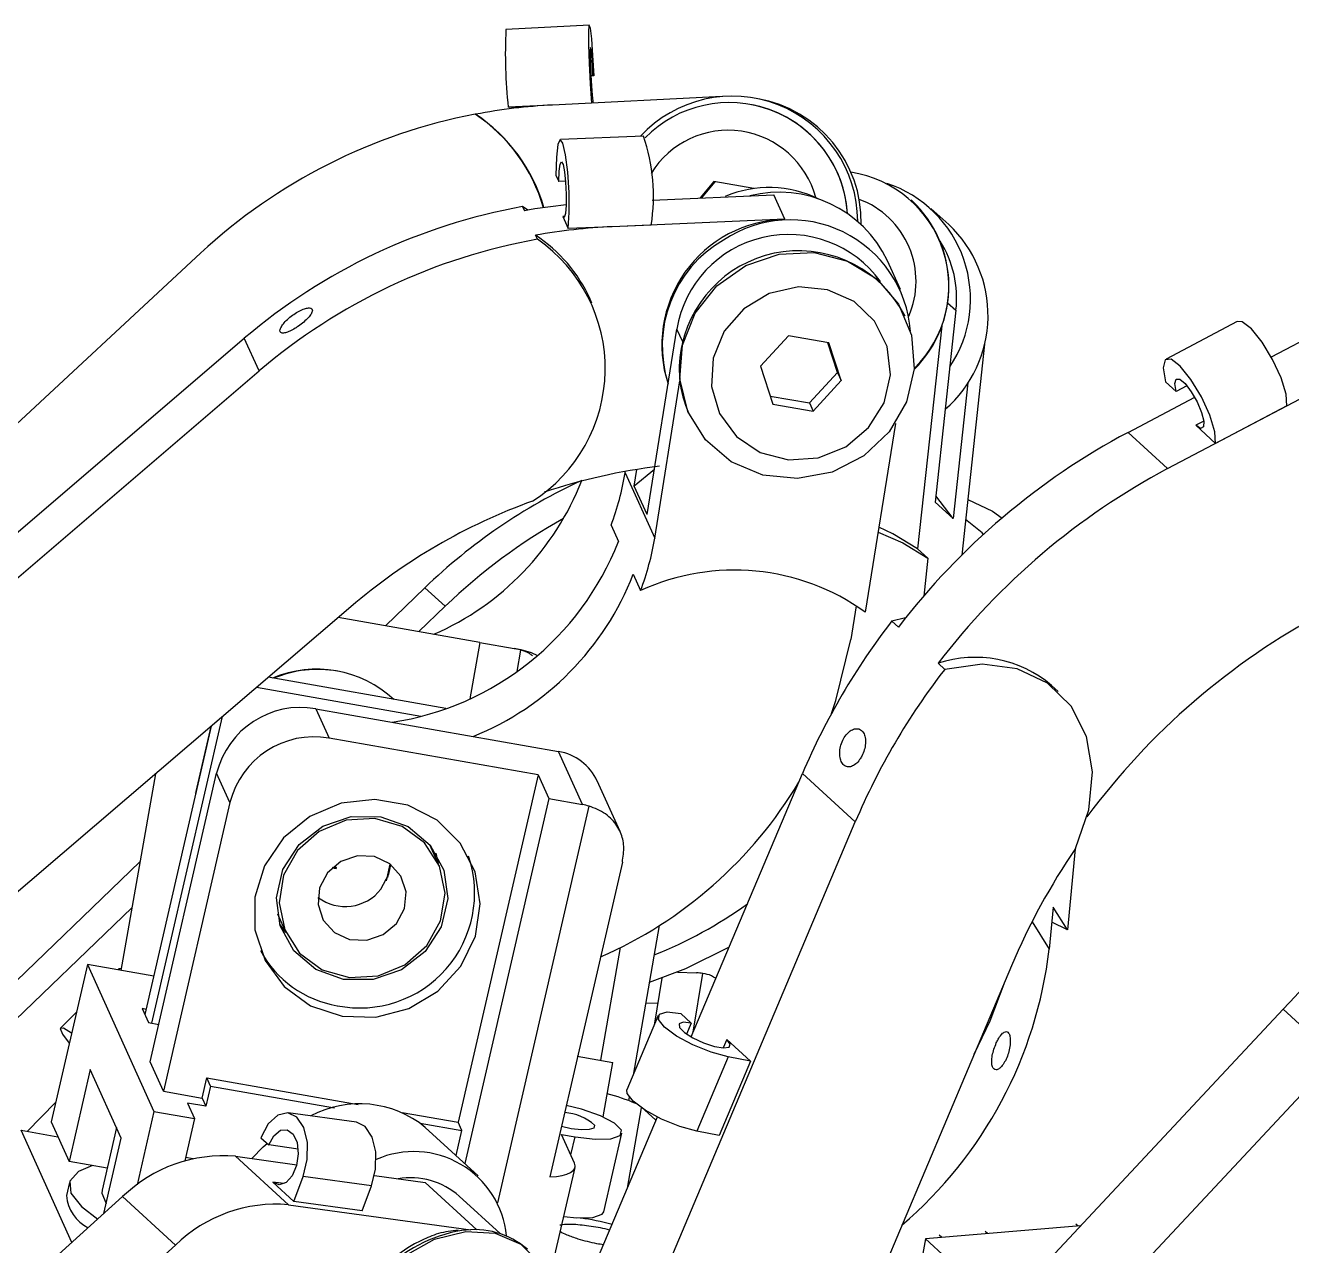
# Model space of a CAD drawing. Header units: millimetres. Extents: x -294 to 2792, y 5 to 1659.
# Drawn here: x -194.54 to -185.46, y 560.9 to 569.65 of the extents above; entities that cross this region are included whole.
import ezdxf

# ---------------------------------------------------------------- set-up
doc = ezdxf.new("R2010")
doc.units = ezdxf.units.MM
doc.layers.get('0').update_dxf_attribs({"lineweight": 18})

msp = doc.modelspace()

# ---------------------------------------------------------------- linework, layer by layer
at = {"color": 7, "linetype": 'Continuous', "lineweight": 25}
for p, q in [((-190.4965, 569.6464), (-191.0954, 569.6164)), ((-190.4712, 569.2855), (-190.4858, 569.2848)), ((-190.4653, 569.2845), (-190.4857, 569.2835)), ((-190.4653, 569.2845), (-190.4712, 569.2855)), ((-189.5443, 569.1358), (-190.7617, 569.0749)), ((-189.2902, 569.1205), (-189.316, 569.1251)), ((-191.3166, 569.0094), (-191.3129, 569.0088)), ((-190.7684, 569.0746), (-191.0785, 569.0591)), ((-191.0675, 569.0571), (-191.0785, 569.0591)), ((-190.9028, 569.0654), (-191.0675, 569.0571)), ((-189.3457, 569.0795), (-189.3465, 569.0797)), ((-190.11, 568.8528), (-190.7047, 568.827)), ((-190.7368, 568.5727), (-190.7156, 568.5259)), ((-190.6677, 568.5279), (-190.7156, 568.5259)), ((-189.604, 568.526), (-189.7024, 568.4086)), ((-189.5966, 568.5247), (-189.6936, 568.409)), ((-189.3176, 568.4755), (-189.604, 568.526)), ((-190.0466, 568.3937), (-189.1755, 568.4315)), ((-189.0959, 568.2559), (-189.1755, 568.4315)), ((-188.185, 568.3895), (-188.1886, 568.3928)), ((-190.9758, 568.3463), (-190.9625, 568.3171)), ((-190.9394, 568.3211), (-190.9758, 568.3463)), ((-187.9193, 568.2173), (-188.0473, 568.3327)), ((-190.6733, 568.2769), (-190.6883, 568.2763)), ((-190.6883, 568.2763), (-190.6485, 568.1887)), ((-190.3339, 568.2024), (-190.6485, 568.1887)), ((-190.0538, 568.2145), (-190.3339, 568.2024)), ((-190.3339, 568.2024), (-190.3338, 568.2022)), ((-189.0959, 568.2559), (-190.3338, 568.2022)), ((-190.8696, 568.1122), (-190.8829, 568.1415)), ((-196.2847, 565.2279), (-193.2852, 568.0126)), ((-188.266, 567.7533), (-188.3589, 567.9582)), ((-190.4783, 567.6543), (-190.4916, 567.6836)), ((-187.9281, 567.6574), (-187.8681, 567.6033)), ((-185.6067, 567.2687), (-184.7584, 567.7148)), ((-188.2332, 567.56), (-188.2359, 567.5659)), ((-187.8681, 567.6033), (-188.0169, 566.2266)), ((-190.0827, 566.1381), (-189.8691, 567.4682)), ((-189.8278, 567.3772), (-189.8691, 567.4682)), ((-187.9704, 567.4919), (-188.1433, 565.8933)), ((-185.8508, 567.5224), (-186.3618, 567.2537)), ((-195.0938, 565.5877), (-192.9714, 567.4024)), ((-192.8652, 567.1683), (-192.9714, 567.4024)), ((-189.0696, 567.4206), (-189.2711, 567.2016)), ((-188.7793, 567.3694), (-189.0696, 567.4206)), ((-188.7169, 567.1577), (-188.787, 567.3708)), ((-186.3506, 566.468), (-184.4744, 567.4548)), ((-188.6904, 567.0992), (-188.7793, 567.3694)), ((-187.6636, 567.3603), (-187.8273, 565.8468)), ((-189.2711, 567.2016), (-189.1823, 566.9313)), ((-196.9252, 563.6968), (-192.8652, 567.1683)), ((-188.9184, 566.9387), (-188.7169, 567.1577)), ((-188.8919, 566.8801), (-188.6904, 567.0992)), ((-188.7169, 567.1577), (-188.6904, 567.0992)), ((-190.0288, 565.97), (-189.8479, 567.0969)), ((-187.7839, 567.0825), (-187.889, 566.1112)), ((-186.3646, 567.0911), (-186.2889, 567.0218)), ((-186.2119, 567.0622), (-186.2889, 567.0218)), ((-189.2011, 566.9885), (-188.9184, 566.9387)), ((-189.1823, 566.9313), (-188.8919, 566.8801)), ((-188.9184, 566.9387), (-188.8919, 566.8801)), ((-186.6346, 566.728), (-186.1563, 566.9796)), ((-185.4965, 566.9177), (-186.0074, 566.649)), ((-189.7841, 566.8636), (-189.7814, 566.8578)), ((-188.3019, 566.7928), (-188.5192, 565.4395)), ((-186.0908, 566.8093), (-186.1491, 566.7787)), ((-186.1491, 566.7787), (-186.0074, 566.649)), ((-186.6346, 566.728), (-186.3506, 566.468)), ((-190.1756, 566.343), (-190.1565, 566.4621)), ((-190.2412, 566.4383), (-190.2396, 566.4478)), ((-190.2412, 566.4383), (-190.0288, 565.97)), ((-190.0308, 566.4613), (-190.1756, 566.343)), ((-190.0827, 566.1381), (-190.1756, 566.343)), ((-188.0169, 566.2266), (-187.889, 566.1112)), ((-187.889, 566.1112), (-188.0119, 566.2729)), ((-190.3418, 566.0624), (-190.2887, 565.9454)), ((-188.0701, 565.8273), (-188.1433, 565.8933)), ((-188.0701, 565.8273), (-188.0997, 565.5542)), ((-190.1825, 565.7112), (-190.1294, 565.5942)), ((-191.6764, 565.6144), (-191.9599, 565.3416)), ((-191.5301, 565.4826), (-191.6764, 565.6144)), ((-192.2086, 565.477), (-195.5474, 562.6223)), ((-191.5301, 565.4826), (-191.7206, 565.2994)), ((-188.5839, 565.4845), (-188.6227, 565.2425)), ((-191.2833, 565.2223), (-192.2975, 565.4011)), ((-188.2296, 565.3974), (-188.3279, 565.3756)), ((-188.3279, 565.3756), (-188.2805, 565.3323)), ((-191.2833, 565.2223), (-191.3546, 564.8175)), ((-191.2833, 565.2223), (-191.0368, 565.1788)), ((-191.0368, 565.1788), (-190.9888, 565.1703)), ((-191.0157, 565.0133), (-190.9886, 565.1672)), ((-187.9491, 565.0289), (-187.9965, 565.0723)), ((-191.5266, 564.7475), (-192.7994, 564.9719)), ((-192.8829, 564.9005), (-191.7045, 564.6927)), ((-187.136, 564.8702), (-187.1834, 564.9135)), ((-192.4595, 564.7466), (-192.3639, 564.5359)), ((-192.4595, 564.7466), (-190.7185, 564.4396)), ((-193.6348, 562.4924), (-193.1288, 564.6902)), ((-193.2086, 564.6221), (-193.6848, 562.5534)), ((-193.212, 564.6192), (-193.3193, 564.1529)), ((-190.8652, 564.2716), (-192.3639, 564.5359)), ((-190.546, 564.0592), (-190.7185, 564.4396)), ((-193.6463, 562.2144), (-193.1698, 564.2844)), ((-193.0742, 564.0737), (-193.1698, 564.2844)), ((-193.6085, 564.2801), (-193.857, 562.8709)), ((-190.8652, 564.2716), (-191.4384, 561.7817)), ((-190.8652, 564.2716), (-190.7882, 564.1019)), ((-190.2772, 563.8675), (-190.4409, 564.2285)), ((-189.767, 562.3935), (-188.9693, 564.2816)), ((-188.5905, 563.9349), (-188.9693, 564.2816)), ((-193.3228, 564.1464), (-193.3196, 564.1395)), ((-193.3164, 564.1534), (-193.3193, 564.1529)), ((-193.3193, 564.1529), (-193.3175, 564.1489)), ((-190.7882, 564.1019), (-191.3904, 561.4861)), ((-190.7882, 564.1019), (-190.546, 564.0592)), ((-193.0742, 564.0737), (-193.5507, 562.0037)), ((-191.1535, 561.2037), (-190.4987, 564.0478)), ((-191.0108, 558.2067), (-188.5905, 563.9349)), ((-191.5804, 563.637), (-191.6415, 563.7717)), ((-187.0124, 563.7431), (-187.0686, 563.1609)), ((-193.7199, 563.6482), (-195.0116, 562.4055)), ((-191.5972, 563.7106), (-191.5804, 563.6369)), ((-190.2607, 563.6477), (-190.7806, 561.3895)), ((-192.3133, 563.6003), (-192.342, 563.6053)), ((-192.3415, 563.6058), (-192.3136, 563.6008)), ((-192.3355, 563.6112), (-192.3228, 563.609)), ((-192.3228, 563.6093), (-192.3296, 563.6162)), ((-192.3295, 563.6164), (-192.323, 563.6099)), ((-192.3252, 563.6199), (-192.3119, 563.6061)), ((-192.3228, 563.6093), (-192.323, 563.6099)), ((-192.3228, 563.609), (-192.3228, 563.6093)), ((-192.3136, 563.6008), (-192.3123, 563.6065)), ((-192.3136, 563.6008), (-192.3133, 563.6003)), ((-192.3119, 563.6061), (-192.3133, 563.6003)), ((-191.953, 563.5128), (-191.9253, 563.6332)), ((-191.9429, 563.5355), (-191.9219, 563.6267)), ((-193.7778, 563.32), (-195.0687, 562.078)), ((-187.1706, 563.3238), (-187.1997, 563.0221)), ((-187.0686, 563.1609), (-187.1706, 563.3238)), ((-192.7343, 563.276), (-192.6732, 563.1414)), ((-187.3229, 563.219), (-187.1997, 563.0221)), ((-187.0686, 563.1609), (-187.181, 563.2162)), ((-189.9965, 563.1917), (-190.1835, 562.1206)), ((-190.2752, 563.0338), (-190.4162, 562.2262)), ((-194.0971, 562.9132), (-194.357, 561.7841)), ((-193.6213, 562.8293), (-194.0971, 562.9132)), ((-194.0971, 562.9132), (-193.6192, 561.8597)), ((-193.8707, 562.8806), (-193.8769, 562.8744)), ((-193.8552, 562.8808), (-193.8707, 562.8806)), ((-189.866, 562.8579), (-189.7295, 562.8527)), ((-189.7522, 562.4287), (-189.6827, 562.8482)), ((-187.4703, 562.9031), (-189.3879, 558.3645)), ((-189.9763, 562.8159), (-190.0322, 562.4785)), ((-194.1756, 562.5719), (-194.2891, 562.4571)), ((-193.6761, 562.5912), (-193.7042, 562.5962)), ((-193.7042, 562.5962), (-193.659, 562.4967)), ((-190.0067, 562.6324), (-190.0936, 562.6357)), ((-189.8422, 562.5626), (-189.7665, 562.4933)), ((-187.6128, 560.3579), (-185.5223, 562.5922)), ((-185.1435, 562.2456), (-185.5223, 562.5922)), ((-193.659, 562.4967), (-193.5843, 562.4835)), ((-190.0034, 562.5467), (-190.2283, 562.0145)), ((-189.7665, 562.4933), (-189.7999, 562.4141)), ((-189.5124, 562.3747), (-189.5378, 562.3146)), ((-189.5124, 562.3747), (-189.3419, 562.2187)), ((-193.5507, 562.0037), (-193.6463, 562.2144)), ((-190.5856, 562.256), (-190.3287, 562.2107)), ((-190.3975, 561.8204), (-190.3287, 562.2107)), ((-189.5013, 562.2506), (-189.7262, 561.7184)), ((-189.3419, 562.2187), (-189.5668, 561.6865)), ((-189.3419, 562.2187), (-189.5013, 562.2506)), ((-186.6812, 560.6021), (-185.1435, 562.2456)), ((-194.0768, 562.1592), (-194.2284, 561.5005)), ((-193.8536, 561.6671), (-194.0768, 562.1592)), ((-193.2737, 561.9549), (-193.2405, 562.0994)), ((-193.2139, 562.0409), (-193.2472, 561.8964)), ((-193.2405, 562.0994), (-192.155, 561.908)), ((-193.2139, 562.0409), (-193.2405, 562.0994)), ((-193.2139, 562.0409), (-192.3248, 561.8841)), ((-194.5291, 561.7166), (-194.325, 561.9231)), ((-193.5507, 562.0037), (-193.2737, 561.9549)), ((-193.2737, 561.9549), (-193.2472, 561.8964)), ((-190.2113, 561.9612), (-190.2155, 561.9372)), ((-193.6192, 561.8597), (-193.7406, 561.3325)), ((-193.6192, 561.8597), (-193.3291, 561.8085)), ((-193.2472, 561.8964), (-193.3795, 561.9197)), ((-193.3795, 561.9197), (-193.3291, 561.8085)), ((-192.1671, 561.7817), (-192.6565, 561.8492)), ((-191.8386, 561.8522), (-191.4384, 561.7817)), ((-190.1247, 561.8861), (-190.2255, 561.3084)), ((-190.1023, 561.8714), (-190.0193, 561.7966)), ((-194.357, 561.7841), (-194.2284, 561.5005)), ((-193.8882, 561.7433), (-193.9912, 561.2959)), ((-193.3291, 561.8085), (-193.399, 561.5047)), ((-191.7095, 561.7756), (-191.4119, 561.7231)), ((-191.2946, 561.3985), (-191.6734, 561.7452)), ((-191.4581, 558.3912), (-190.0096, 561.8195)), ((-191.4119, 561.7231), (-191.4384, 561.7817)), ((-194.2075, 560.9204), (-194.5721, 561.7241)), ((-194.5721, 561.7241), (-194.3087, 561.6777)), ((-193.9778, 561.1278), (-193.8536, 561.6671)), ((-192.8518, 561.6709), (-192.7949, 561.6189)), ((-191.4532, 561.5436), (-191.4119, 561.7231)), ((-190.6968, 561.6944), (-190.6, 561.6773)), ((-190.6039, 561.4895), (-190.6968, 561.6944)), ((-190.63, 561.5472), (-190.6, 561.6773)), ((-190.3933, 561.1401), (-190.2633, 561.7046)), ((-189.5668, 561.6865), (-189.7262, 561.7184)), ((-192.5856, 561.59), (-192.7949, 561.6189)), ((-193.9551, 561.4524), (-194.2284, 561.5005)), ((-193.3931, 561.5305), (-193.3386, 561.5208)), ((-193.0343, 561.5375), (-192.6555, 561.1908)), ((-193.0343, 561.5375), (-192.5957, 561.477)), ((-192.6152, 561.2147), (-192.5487, 561.3935)), ((-192.0593, 561.326), (-192.5487, 561.3935)), ((-192.0379, 561.4001), (-191.6757, 561.3502)), ((-190.7883, 560.6371), (-190.5995, 561.4572)), ((-194.225, 561.3497), (-194.2467, 561.2556)), ((-192.7667, 561.3534), (-192.6152, 561.2147)), ((-192.6847, 561.3421), (-192.7667, 561.3534)), ((-192.1257, 561.1472), (-192.0593, 561.326)), ((-191.3048, 561.0106), (-191.6757, 561.3502)), ((-195.1993, 560.0251), (-193.8442, 561.2484)), ((-193.4654, 560.9017), (-193.8442, 561.2484)), ((-192.1257, 561.1472), (-192.6152, 561.2147)), ((-191.1376, 560.9837), (-191.4297, 561.251)), ((-192.6555, 561.1908), (-191.347, 561.0104)), ((-186.9749, 561.0397), (-188.0874, 560.9454)), ((-187.009, 561.0545), (-186.9913, 561.0383)), ((-188.0874, 560.9454), (-188.4988, 558.5996)), ((-187.9359, 560.8067), (-188.0874, 560.9454)), ((-187.9706, 560.9553), (-187.9883, 560.9715)), ((-187.6413, 560.9832), (-187.659, 560.9994)), ((-196.64, 558.0361), (-193.4654, 560.9017))]:
    msp.add_line(p, q, dxfattribs=at)
for points in [[(-190.4797, 569.089), (-190.4885, 569.2267), (-190.4957, 569.3746), (-190.5, 569.5076), (-190.5006, 569.6032), (-190.4975, 569.6452), (-190.4912, 569.6265), (-190.4828, 569.5503), (-190.4736, 569.4295), (-190.4653, 569.2845)], [(-190.4712, 569.2855), (-190.4755, 569.3621), (-190.4804, 569.4271), (-190.4849, 569.4709), (-190.4885, 569.4866), (-190.4906, 569.4719), (-190.4908, 569.429), (-190.4892, 569.3645), (-190.4859, 569.2881), (-190.4816, 569.2116), (-190.4768, 569.1465), (-190.4722, 569.1028), (-190.4699, 569.0895)], [(-190.6485, 568.1887), (-190.6417, 568.3039), (-190.643, 568.4467), (-190.652, 568.5931), (-190.6673, 568.7182), (-190.6863, 568.8007), (-190.7058, 568.8268), (-190.7224, 568.7921), (-190.7334, 568.7023), (-190.7368, 568.5727)], [(-190.7156, 568.5259), (-190.7135, 568.5999), (-190.707, 568.6501), (-190.6973, 568.6671), (-190.6861, 568.6481), (-190.6754, 568.5964), (-190.6672, 568.5214), (-190.6629, 568.4366), (-190.6634, 568.3574), (-190.6685, 568.298), (-190.6773, 568.2692), (-190.6883, 568.2763)], [(-189.8294, 567.3539), (-189.7386, 567.5831), (-189.5829, 567.7792), (-189.376, 567.9245), (-189.1363, 568.0063), (-188.8852, 568.0172), (-188.6449, 567.9563), (-188.4368, 567.829), (-188.2794, 567.6466), (-188.1867, 567.4253), (-188.1669, 567.1847), (-188.2218, 566.9464), (-188.3465, 566.7313), (-188.5299, 566.5587), (-188.7557, 566.4438), (-189.0039, 566.3969), (-189.2523, 566.4222), (-189.4791, 566.5174), (-189.6638, 566.674), (-189.7903, 566.8781), (-189.8472, 567.1117), (-189.8294, 567.3539)], [(-189.6094, 567.2612), (-189.6211, 567.0566), (-189.5634, 566.8622), (-189.4425, 566.699), (-189.2716, 566.5847), (-189.0692, 566.5317), (-188.8572, 566.5458), (-188.6586, 566.6253), (-188.4949, 566.7618), (-188.3838, 566.9404), (-188.3375, 567.1417), (-188.3609, 567.3439), (-188.4514, 567.5252), (-188.5993, 567.6659), (-188.7885, 567.7507), (-188.9986, 567.7704), (-189.2068, 567.723), (-189.3904, 567.6135), (-189.5297, 567.4538), (-189.6094, 567.2612)], [(-185.4965, 566.9177), (-185.5013, 567.0013), (-185.537, 567.1192), (-185.5974, 567.2514), (-185.6724, 567.3756), (-185.7492, 567.4707), (-185.8149, 567.5206), (-185.8508, 567.5224)], [(-186.0074, 566.649), (-186.0122, 566.7326), (-186.0479, 566.8505), (-186.1083, 566.9827), (-186.1833, 567.1069), (-186.2601, 567.202), (-186.3258, 567.2518), (-186.3691, 567.2481), (-186.3829, 567.1913), (-186.3646, 567.0911)], [(-186.2889, 567.0218), (-186.299, 567.0789), (-186.2902, 567.1101), (-186.2641, 567.1096), (-186.2253, 567.0776), (-186.1809, 567.0198), (-186.1389, 566.9467), (-186.1069, 566.8716), (-186.0906, 566.8079), (-186.0931, 566.7672), (-186.1139, 566.7568), (-186.1491, 566.7787)], [(-187.7841, 566.2467), (-187.6054, 566.1632), (-187.5381, 566.1135)], [(-187.67, 565.9968), (-187.6808, 566.0088), (-187.7996, 566.1034)], [(-188.4271, 566.0128), (-188.2488, 565.9353), (-188.0701, 565.8273)], [(-188.1433, 565.8933), (-188.322, 566.0012), (-188.4215, 566.0478)], [(-188.7613, 564.712), (-188.7287, 564.806), (-188.6227, 565.2425)], [(-190.9888, 565.1703), (-190.9134, 565.1492), (-190.8681, 565.1283)], [(-187.0113, 563.7448), (-186.9166, 564.0211), (-186.8897, 564.295), (-186.9324, 564.5485), (-187.0419, 564.7649), (-187.2109, 564.9299), (-187.4284, 565.0327), (-187.68, 565.0664), (-187.9491, 565.0289)], [(-192.2699, 562.5416), (-192.0283, 562.5346), (-191.7923, 562.5969), (-191.583, 562.7227), (-191.4189, 562.9011), (-191.3147, 563.116), (-191.2796, 563.3484), (-191.3167, 563.5778), (-191.4227, 563.7836), (-191.5882, 563.9476), (-191.7985, 564.0552), (-192.0349, 564.0969), (-192.2764, 564.0689), (-192.5016, 563.9738), (-192.6904, 563.82), (-192.826, 563.6211), (-192.8965, 563.3949), (-192.8955, 563.1614), (-192.8231, 562.9414), (-192.6858, 562.7544), (-192.4958, 562.6171), (-192.2699, 562.5416)], [(-192.2611, 562.8058), (-192.4581, 562.8772), (-192.6152, 563.0103), (-192.7133, 563.1891), (-192.7407, 563.392), (-192.6941, 563.5946), (-192.579, 563.7724), (-192.4094, 563.904), (-192.2057, 563.9735), (-191.9925, 563.9725), (-191.7955, 563.9012), (-191.6385, 563.7681), (-191.5404, 563.5893), (-191.513, 563.3864), (-191.5596, 563.1838), (-191.6746, 563.0059), (-191.8442, 562.8744), (-192.0479, 562.8049), (-192.2611, 562.8058)], [(-192.5899, 563.7305), (-192.6896, 563.5522), (-192.7214, 563.3542), (-192.6815, 563.1605), (-192.5746, 562.9943), (-192.4138, 562.8758), (-192.2183, 562.8192), (-192.0119, 562.8313), (-191.8192, 562.9107), (-191.6637, 563.0479), (-191.564, 563.2262), (-191.5323, 563.4242), (-191.5722, 563.6179), (-191.679, 563.7841), (-191.8398, 563.9026), (-192.0353, 563.9592), (-192.2418, 563.9471), (-192.4344, 563.8676), (-192.5899, 563.7305)], [(-192.3738, 563.5712), (-192.4312, 563.4632), (-192.4422, 563.344), (-192.4052, 563.2316), (-192.3258, 563.1432), (-192.2161, 563.0923), (-192.0929, 563.0866), (-191.9748, 563.1269), (-191.8798, 563.2072), (-191.8225, 563.3151), (-191.8115, 563.4344), (-191.8485, 563.5468), (-191.9279, 563.6352), (-192.0375, 563.6861), (-192.1608, 563.6918), (-192.2789, 563.6515), (-192.3738, 563.5712)], [(-191.9913, 563.453), (-191.934, 563.561), (-191.9219, 563.6267)], [(-192.6732, 563.1412), (-192.6762, 563.1449), (-192.7175, 563.2024)], [(-189.495, 563.0374), (-189.807, 562.8824), (-190.0675, 562.7848)], [(-187.7381, 562.2693), (-187.6223, 562.5083), (-187.5163, 562.7942)], [(-189.5013, 562.2506), (-189.6241, 562.2845), (-189.7542, 562.3369), (-189.8717, 562.4), (-189.9588, 562.4641), (-190.0021, 562.5194), (-189.9952, 562.5576), (-189.9391, 562.5727), (-189.8422, 562.5626)], [(-189.7665, 562.4933), (-189.8242, 562.4987), (-189.8543, 562.4875), (-189.8514, 562.4617), (-189.8161, 562.4259), (-189.7547, 562.3866), (-189.6783, 562.351), (-189.6008, 562.3254), (-189.536, 562.3145), (-189.4958, 562.3202), (-189.4874, 562.3416), (-189.5124, 562.3747)], [(-194.2106, 562.4199), (-194.2684, 562.4554), (-194.2909, 562.453), (-194.2742, 562.4128), (-194.2271, 562.3486)], [(-189.7262, 561.7184), (-189.849, 561.7523), (-189.979, 561.8048), (-190.0965, 561.8678), (-190.1836, 561.9319), (-190.227, 561.9872), (-190.2283, 562.0145)], [(-192.5487, 561.3935), (-192.5196, 561.5136), (-192.518, 561.6365), (-192.5441, 561.7435), (-192.594, 561.8184), (-192.6601, 561.8496), (-192.7322, 561.8326), (-192.7996, 561.7698), (-192.8518, 561.6709)], [(-190.6, 561.6773), (-190.456, 561.6601), (-190.342, 561.6634), (-190.2754, 561.6865), (-190.2663, 561.7261), (-190.316, 561.7761), (-190.4171, 561.8289), (-190.5541, 561.8764), (-190.6624, 561.903)], [(-192.0593, 561.326), (-192.0301, 561.4461), (-192.0285, 561.569), (-192.0546, 561.676), (-192.1045, 561.7509), (-192.1671, 561.7817)], [(-190.4597, 561.7603), (-190.4643, 561.7405), (-190.4976, 561.7289), (-190.5546, 561.7272), (-190.6266, 561.7358), (-190.6972, 561.7518)], [(-192.7949, 561.6189), (-192.7588, 561.6853), (-192.7121, 561.7241), (-192.6632, 561.7282), (-192.621, 561.6969), (-192.5932, 561.6358), (-192.5847, 561.556), (-192.5971, 561.4719), (-192.6281, 561.3987), (-192.6722, 561.3496), (-192.7213, 561.3335), (-192.7667, 561.3534)], [(-192.9177, 561.5214), (-192.8354, 561.6044), (-192.8069, 561.6298)], [(-194.0608, 561.471), (-194.1613, 561.4285), (-194.2222, 561.3596), (-194.2148, 561.2744), (-194.1395, 561.1773), (-194.0225, 561.0874)], [(-190.7806, 561.3895), (-190.7333, 561.3933), (-190.6923, 561.3998), (-190.6581, 561.4089), (-190.6314, 561.4207), (-190.6124, 561.4348), (-190.6014, 561.4512), (-190.5985, 561.4695), (-190.6039, 561.4895)], [(-193.9912, 561.2959), (-193.9931, 561.2745), (-193.9615, 561.1983)], [(-190.6806, 561.105), (-190.586, 561.0956), (-190.472, 561.0988), (-190.4054, 561.122), (-190.3933, 561.1401)], [(-191.6071, 560.9426), (-191.384, 560.9985), (-191.1717, 560.9867), (-190.989, 560.9083), (-190.8523, 560.7701), (-190.7737, 560.5844), (-190.7601, 560.3679), (-190.8127, 560.1396), (-190.927, 559.9199), (-191.0927, 559.7283), (-191.2951, 559.5818), (-191.5162, 559.4935), (-191.7364, 559.4711), (-191.9361, 559.5168), (-192.0976, 559.6263), (-192.2065, 559.7901), (-192.2531, 559.9935), (-192.2334, 560.2184), (-192.149, 560.4449), (-192.0074, 560.6529), (-191.8213, 560.8238), (-191.6071, 560.9426)]]:
    msp.add_lwpolyline(points, dxfattribs=at)
for centre, radius, start, end in [((-187.6639, 569.4413), 3.4359, 177.07798, 186.38658), ((-189.4721, 568.2394), 0.8992, 0.14576, 137.0628), ((-189.4466, 568.2346), 0.8996, 358.99315, 79.98439), ((-190.5653, 565.0832), 3.9974, 100.83283, 132.87597), ((-191.9794, 568.0096), 1.1995, 15.94029, 56.45644), ((-190.5622, 565.0848), 3.9951, 92.86239, 100.8301), ((-191.9757, 568.009), 1.1995, 15.99667, 56.45645), ((-189.4939, 568.2433), 0.8492, 3.66681, 135.29891), ((-189.4934, 568.243), 0.8495, 3.6516, 79.98695), ((-191.3382, 568.4232), 1.3012, 350.77265, 19.2817), ((-189.5014, 568.2444), 0.6494, 14.88997, 148.40613), ((-188.7446, 567.7765), 0.8252, 314.45167, 81.40715), ((-189.2088, 567.672), 0.8115, 63.90893, 112.77576), ((-188.6371, 567.6837), 0.8729, 326.17818, 71.75575), ((-189.1383, 567.5862), 0.8636, 25.51395, 104.02417), ((-188.7809, 567.8116), 0.6265, 336.48198, 69.57084), ((-188.7577, 567.7762), 0.8391, 314.71093, 46.95995), ((-190.2346, 564.198), 4.214, 100.1299, 130.49898), ((-190.231, 564.2162), 4.1656, 95.95714, 100.11482), ((-190.1529, 564.0519), 4.1542, 92.49539, 100.12021), ((-189.0763, 567.3551), 0.9011, 91.24264, 198.17864), ((-189.0555, 567.3884), 0.8636, 4.38977, 123.70996), ((-188.53, 567.5673), 0.8918, 311.01564, 46.78661), ((-190.1284, 563.9639), 4.214, 100.1299, 130.49898), ((-191.5096, 567.1855), 1.1263, 302.51321, 55.36966), ((-191.4826, 567.2328), 1.0887, 24.45897, 56.57319), ((-189.0992, 567.3471), 0.8757, 119.83038, 197.99821), ((-189.0691, 567.3361), 0.8109, 35.67975, 170.62084), ((-188.6356, 567.6898), 0.7724, 353.56658, 31.98302), ((-188.9967, 567.1743), 0.8557, 27.22926, 167.48868), ((-189.0789, 567.1823), 0.7738, 166.74406, 204.3144), ((-184.2433, 562.2398), 5.0855, 118.04854, 142.5481), ((-189.4902, 562.3215), 4.1938, 96.9046, 108.50278), ((-183.9593, 561.9798), 5.0855, 118.04854, 142.5481), ((-188.8312, 562.6596), 4.1019, 114.7875, 133.91713), ((-192.4134, 567.1126), 2, 293.62349, 338.62309), ((-192.1284, 566.7424), 1.9116, 339.16429, 350.84723), ((-189.4729, 562.2742), 4.2122, 109.8655, 130.50233), ((-188.6803, 562.5218), 4.1095, 119.15861, 133.90589), ((-192.2217, 566.7025), 2.076, 278.60621, 338.60952), ((-191.916, 566.2741), 1.9116, 339.16429, 350.84723), ((-189.4578, 564.128), 1.6127, 54.40986, 114.61213), ((-192.1014, 566.4564), 2.0584, 291.97991, 338.77629), ((-184.3959, 562.3354), 4.9703, 142.28852, 156.94782), ((-182.8301, 560.9368), 5.0996, 118.0781, 143.48762), ((-191.1062, 564.7854), 0.3994, 72.87821, 79.99998), ((-187.7311, 564.2698), 0.8453, 49.6074, 108.29711), ((-192.4542, 564.2112), 0.819, 47.3003, 112.6997), ((-192.4446, 564.2095), 0.819, 80.00153, 112.69969), ((-184.0171, 561.9887), 4.9703, 142.28852, 156.94782), ((-192.5671, 564.1351), 0.6209, 80.01713, 166.09054), ((-192.4716, 563.9244), 0.6209, 80.01713, 166.09054), ((-190.7789, 564.0721), 0.3724, 24.82811, 80.6708), ((-187.0633, 564.1377), 2.1824, 314.91787, 6.51273), ((-191.6647, 565.8159), 3.1102, 293.64087, 329.11135), ((-190.6147, 563.6689), 0.3963, 72.9791, 80.01143), ((-182.9519, 560.9853), 4.9085, 145.7934, 157.0017), ((-192.1423, 563.424), 0.8225, 258.63359, 18.82463), ((-192.2478, 563.6554), 0.3268, 233.21036, 321.71587), ((-191.1567, 565.8285), 3.0608, 291.53282, 305.85436), ((-192.1788, 563.3742), 0.7669, 208.10423, 260.57154), ((-190.2517, 563.3803), 3.073, 310.50217, 353.30623), ((-189.7439, 562.464), 0.389, 80.94135, 87.88121), ((-190.656, 560.7965), 1.2224, 66.34199, 76.40283), ((-192.146, 561.1682), 0.7458, 50.67982, 117.95086), ((-190.7048, 561.4833), 0.3698, 48.48327, 85.23816), ((-191.7565, 560.9044), 0.6673, 5.40674, 113.79378), ((-193.1224, 560.5055), 1.0358, 85.12109, 134.17464), ((-191.7827, 560.8485), 0.5354, 48.7499, 99.27565), ((-193.9606, 561.2816), 0.2873, 185.18672, 243.01033), ((-192.7436, 560.1588), 1.0358, 85.12109, 134.17464), ((-191.2495, 559.9998), 1.0184, 99.22525, 172.31296), ((-191.3215, 560.427), 0.5851, 49.48226, 98.97035)]:
    msp.add_arc(centre, radius, start, end, dxfattribs=at)
for points, knots in [([(-192.582, 567.4905), (-192.5693, 567.5), (-192.5439, 567.5189), (-192.5123, 567.5494), (-192.4905, 567.5775), (-192.4812, 567.6004), (-192.4854, 567.6157), (-192.5028, 567.6218), (-192.5313, 567.6179), (-192.5674, 567.6041), (-192.6071, 567.5818), (-192.6458, 567.5533), (-192.6793, 567.522), (-192.7036, 567.4914), (-192.7163, 567.4654), (-192.716, 567.447), (-192.7029, 567.4384), (-192.6786, 567.4404), (-192.6454, 567.4526), (-192.6115, 567.4707), (-192.5903, 567.485), (-192.582, 567.4905)], [0, 0, 0, 0, 0.0337995, 0.0676016, 0.1013447, 0.1350429, 0.1687266, 0.2024078, 0.2360899, 0.2697802, 0.3035018, 0.3372934, 0.3711746, 0.4050967, 0.4389436, 0.47262, 0.5061532, 0.5396876, 0.5733655, 0.6072122, 0.6287155, 0.6287155, 0.6287155, 0.6287155]), ([(-190.9059, 565.1267), (-190.9128, 565.1323), (-190.9368, 565.1515), (-190.9671, 565.1607), (-190.9886, 565.1672)], [0, 0, 0, 0, 0.0272329, 0.09378295, 0.09378295, 0.09378295, 0.09378295]), ([(-188.5439, 564.4066), (-188.5373, 564.4211), (-188.5241, 564.4502), (-188.5157, 564.4975), (-188.5175, 564.5407), (-188.53, 564.5755), (-188.5515, 564.598), (-188.5797, 564.606), (-188.6113, 564.5986), (-188.6428, 564.5766), (-188.6704, 564.5421), (-188.691, 564.4986), (-188.7021, 564.4511), (-188.7023, 564.4052), (-188.692, 564.3666), (-188.6726, 564.3399), (-188.6468, 564.3276), (-188.6172, 564.3307), (-188.5868, 564.3487), (-188.5615, 564.376), (-188.5488, 564.3979), (-188.5439, 564.4066)], [0, 0, 0, 0, 0.0398545, 0.0797206, 0.1192872, 0.158471, 0.1974023, 0.2362345, 0.2751164, 0.3141974, 0.3536179, 0.3934473, 0.433582, 0.4736906, 0.5133401, 0.5523001, 0.5907661, 0.6292497, 0.6682368, 0.7078931, 0.7335291, 0.7335291, 0.7335291, 0.7335291]), ([(-190.2607, 563.6477), (-190.2551, 563.6858), (-190.2439, 563.7618), (-190.2696, 563.865), (-190.3295, 563.9566), (-190.4143, 564.018), (-190.4786, 564.0407), (-190.4987, 564.0478)], [0, 0, 0, 0, 0.1083478, 0.216152, 0.3368296, 0.4664799, 0.5253737, 0.5253737, 0.5253737, 0.5253737]), ([(-189.5902, 562.812), (-189.6006, 562.8193), (-189.6287, 562.8391), (-189.6618, 562.8447), (-189.6827, 562.8482)], [0, 0, 0, 0, 0.0378204, 0.1018044, 0.1018044, 0.1018044, 0.1018044]), ([(-187.5789, 562.3506), (-187.585, 562.3359), (-187.5971, 562.3065), (-187.6088, 562.2593), (-187.6133, 562.2169), (-187.6097, 562.1833), (-187.5985, 562.1622), (-187.5809, 562.1555), (-187.559, 562.1641), (-187.5355, 562.187), (-187.5132, 562.2222), (-187.4947, 562.2661), (-187.4822, 562.314), (-187.4772, 562.3598), (-187.4799, 562.3978), (-187.4895, 562.4232), (-187.5045, 562.4338), (-187.5233, 562.4294), (-187.5444, 562.4102), (-187.5637, 562.382), (-187.5746, 562.3595), (-187.5789, 562.3506)], [0, 0, 0, 0, 0.0358891, 0.0717942, 0.1072914, 0.1422976, 0.1769955, 0.2115773, 0.2462192, 0.2811026, 0.3164125, 0.3522617, 0.3885426, 0.4248221, 0.4604903, 0.4952086, 0.5292499, 0.563325, 0.5980925, 0.6337683, 0.6572454, 0.6572454, 0.6572454, 0.6572454]), ([(-190.3523, 561.0083), (-190.3574, 561.0098), (-190.4056, 561.0235), (-190.5032, 561.0394), (-190.6134, 561.0506), (-190.6806, 561.0492), (-190.7032, 561.0444), (-190.7096, 561.0431)], [0, 0, 0, 0, 0.0140215, 0.1320879, 0.2512792, 0.3306494, 0.3618681, 0.3618681, 0.3618681, 0.3618681]), ([(-190.5619, 561.0962), (-190.5602, 561.096), (-190.4902, 561.0894), (-190.4111, 561.0704), (-190.3339, 561.0519)], [0, 0, 0, 0, 0.0056789, 0.2327296, 0.2327296, 0.2327296, 0.2327296]), ([(-191.6418, 560.961), (-191.6784, 560.9447), (-191.7827, 560.8982), (-191.9422, 560.7821), (-192.1009, 560.6076), (-192.2107, 560.4052), (-192.267, 560.2503), (-192.2671, 560.171), (-192.2671, 560.1618)], [0, 0, 0, 0, 0.123407, 0.351565, 0.580627, 0.810408, 1.040996, 1.070949, 1.070949, 1.070949, 1.070949]), ([(-191.4379, 561.0088), (-191.4852, 561.0031), (-191.5537, 560.9949), (-191.621, 560.969), (-191.6418, 560.961)], [0, 0, 0, 0, 0.1459325, 0.2110459, 0.2110459, 0.2110459, 0.2110459]), ([(-190.3968, 560.9032), (-190.412, 560.9055), (-190.4714, 560.9146), (-190.5648, 560.9396), (-190.6504, 560.9695), (-190.6943, 560.9884), (-190.7047, 560.9963), (-190.7054, 560.9969)], [0, 0, 0, 0, 0.0444409, 0.1729702, 0.2580783, 0.3198463, 0.3246881, 0.3246881, 0.3246881, 0.3246881])]:
    msp.add_open_spline(points, degree=3, knots=knots, dxfattribs=at)

doc.saveas('drawing.dxf')
